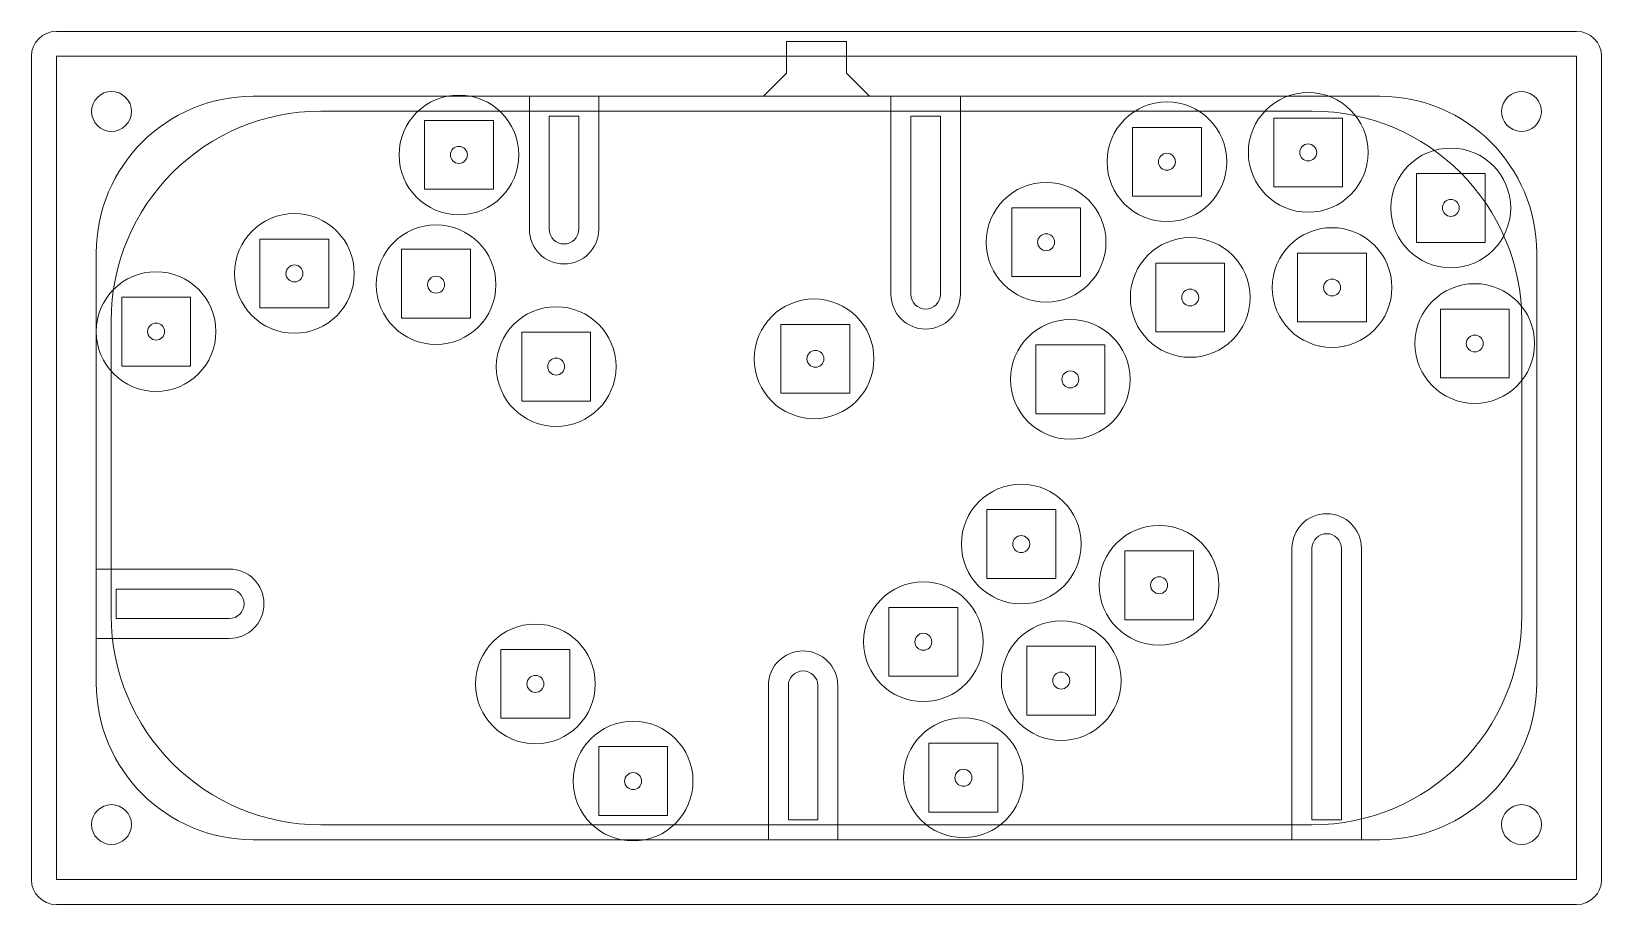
# Model space of a CAD drawing. Header units: millimetres. Extents: x 24 to 339, y -176 to -1.
import ezdxf

# ---------------------------------------------------------------- set-up
doc = ezdxf.new("R2010")
doc.units = ezdxf.units.MM
doc.header["$MEASUREMENT"] = 0
doc.layers.add('Layer 1', color=7, linetype='Continuous', lineweight=0)

msp = doc.modelspace()

# ---------------------------------------------------------------- linework, layer by layer
at = {"layer": 'Layer 1', "color": 18, "lineweight": 18, "true_color": 0x000000}
for points in [[(287.16, -32.52), (273.36, -32.52), (273.36, -18.72), (287.16, -18.72)], [(116.9, -33.02), (103.1, -33.02), (103.1, -19.22), (116.9, -19.22)], [(258.84, -34.39), (245.04, -34.39), (245.04, -20.59), (258.84, -20.59)], [(315.75, -43.65), (301.95, -43.65), (301.95, -29.85), (315.75, -29.85)], [(234.62, -50.53), (220.82, -50.53), (220.82, -36.73), (234.62, -36.73)], [(83.91, -56.79), (70.11, -56.79), (70.11, -42.99), (83.91, -42.99)], [(112.31, -58.84), (98.51, -58.84), (98.51, -45.04), (112.31, -45.04)], [(291.94, -59.61), (278.14, -59.61), (278.14, -45.81), (291.94, -45.81)], [(263.5, -61.61), (249.7, -61.61), (249.7, -47.81), (263.5, -47.81)], [(56.18, -68.45), (42.38, -68.45), (42.38, -54.65), (56.18, -54.65)], [(320.55, -70.84), (306.75, -70.84), (306.75, -57.04), (320.55, -57.04)], [(136.39, -75.47), (122.59, -75.47), (122.59, -61.67), (136.39, -61.67)], [(188.36, -73.91), (174.56, -73.91), (174.56, -60.11), (188.36, -60.11)], [(239.47, -78.03), (225.67, -78.03), (225.67, -64.23), (239.47, -64.23)], [(229.63, -111.05), (215.83, -111.05), (215.83, -97.25), (229.63, -97.25)], [(257.27, -119.32), (243.47, -119.32), (243.47, -105.52), (257.27, -105.52)], [(210, -130.65), (196.2, -130.65), (196.2, -116.85), (210, -116.85)], [(132.22, -139.1), (118.42, -139.1), (118.42, -125.3), (132.22, -125.3)], [(237.64, -138.44), (223.84, -138.44), (223.84, -124.64), (237.64, -124.64)], [(151.82, -158.58), (138.02, -158.58), (138.02, -144.78), (151.82, -144.78)], [(218.03, -157.91), (204.23, -157.91), (204.23, -144.11), (218.03, -144.11)]]:
    msp.add_lwpolyline(points, close=True, dxfattribs=at)
for centre, radius in [((110, -26.12), 12), ((251.94, -27.49), 12), ((280.26, -25.62), 12), ((110, -26.12), 1.7), ((280.26, -25.62), 1.7), ((308.85, -36.75), 12), ((251.94, -27.49), 1.7), ((227.72, -43.63), 12), ((308.85, -36.75), 1.7), ((77.01, -49.89), 12), ((105.41, -52.14), 12), ((285.04, -52.71), 12), ((227.72, -43.63), 1.7), ((256.6, -54.71), 12), ((49.28, -61.55), 12), ((77.01, -49.89), 1.7), ((105.41, -52.14), 1.7), ((256.6, -54.71), 1.7), ((285.04, -52.71), 1.7), ((313.65, -63.94), 12), ((129.49, -68.57), 12), ((181.19, -67.01), 12), ((232.57, -71.13), 12), ((49.28, -61.55), 1.7), ((313.65, -63.94), 1.7), ((181.46, -67.01), 1.7), ((129.49, -68.57), 1.7), ((232.57, -71.13), 1.7), ((222.73, -104.15), 12), ((250.37, -112.42), 12), ((222.73, -104.15), 1.7), ((203.1, -123.75), 12), ((250.37, -112.42), 1.7), ((230.74, -131.54), 12), ((125.32, -132.2), 12), ((203.1, -123.75), 1.7), ((125.32, -132.2), 1.7), ((230.74, -131.54), 1.7), ((144.92, -151.68), 12), ((211.13, -151.01), 12), ((144.92, -151.68), 1.7), ((211.13, -151.01), 1.7)]:
    msp.add_circle(centre, radius, dxfattribs=at)
for centre, major_axis, ratio in [((40.34, -17.41), (-2.83, 2.83), 0.999999), ((323.02, -17.41), (-3.89, 0.92), 0.999997)]:
    msp.add_ellipse(centre, major_axis=major_axis, ratio=ratio, dxfattribs=at)
for points, knots in [([(334.08, -1.35), (334.08, -1.35), (29.28, -1.35), (29.28, -1.35), (26.52, -1.35), (24.28, -3.59), (24.28, -6.35), (24.28, -6.35), (24.28, -171.45), (24.28, -171.45), (24.28, -174.21), (26.52, -176.45), (29.28, -176.45), (29.28, -176.45), (334.08, -176.45), (334.08, -176.45), (336.84, -176.45), (339.08, -174.21), (339.08, -171.45), (339.08, -171.45), (339.08, -6.35), (339.08, -6.35), (339.08, -3.59), (336.84, -1.35), (334.08, -1.35)], [0, 0, 0, 0, 1, 1, 1, 2, 2, 2, 3, 3, 3, 4, 4, 4, 5, 5, 5, 6, 6, 6, 7, 7, 7, 8, 8, 8, 8]), ([(294.64, -14.35), (294.64, -14.35), (192.29, -14.35), (192.29, -14.35), (192.29, -14.35), (187.68, -9.74), (187.68, -9.74), (187.68, -9.74), (187.68, -3.35), (187.68, -3.35), (187.68, -3.35), (186.68, -3.35), (186.68, -3.35), (186.68, -3.35), (176.68, -3.35), (176.68, -3.35), (176.68, -3.35), (175.68, -3.35), (175.68, -3.35), (175.68, -3.35), (175.68, -9.74), (175.68, -9.74), (175.68, -9.74), (171.07, -14.35), (171.07, -14.35), (171.07, -14.35), (68.72, -14.35), (68.72, -14.35), (51.36, -14.35), (37.28, -28.43), (37.28, -45.79), (37.28, -45.79), (37.28, -132.01), (37.28, -132.01), (37.28, -149.37), (51.36, -163.45), (68.72, -163.45), (68.72, -163.45), (294.64, -163.45), (294.64, -163.45), (312, -163.45), (326.08, -149.37), (326.08, -132.01), (326.08, -132.01), (326.08, -45.79), (326.08, -45.79), (326.08, -28.43), (312, -14.35), (294.64, -14.35)], [0, 0, 0, 0, 1, 1, 1, 2, 2, 2, 3, 3, 3, 4, 4, 4, 5, 5, 5, 6, 6, 6, 7, 7, 7, 8, 8, 8, 9, 9, 9, 10, 10, 10, 11, 11, 11, 12, 12, 12, 13, 13, 13, 14, 14, 14, 15, 15, 15, 16, 16, 16, 16]), ([(334.08, -171.45), (334.08, -171.45), (29.28, -171.45), (29.28, -171.45), (29.28, -171.45), (29.28, -6.35), (29.28, -6.35), (29.28, -6.35), (334.08, -6.35), (334.08, -6.35), (334.08, -6.35), (334.08, -171.45), (334.08, -171.45)], [0, 0, 0, 0, 1, 1, 1, 2, 2, 2, 3, 3, 3, 4, 4, 4, 4]), ([(37.28, -45.79), (37.28, -28.43), (51.36, -14.35), (68.72, -14.35), (68.72, -14.35), (294.64, -14.35), (294.64, -14.35), (312, -14.35), (326.08, -28.43), (326.08, -45.79), (326.08, -45.79), (326.08, -132.01), (326.08, -132.01), (326.08, -149.37), (312, -163.45), (294.64, -163.45), (294.64, -163.45), (68.72, -163.45), (68.72, -163.45), (51.36, -163.45), (37.28, -149.37), (37.28, -132.01), (37.28, -132.01), (37.28, -45.79), (37.28, -45.79)], [0, 0, 0, 0, 1, 1, 1, 2, 2, 2, 3, 3, 3, 4, 4, 4, 5, 5, 5, 6, 6, 6, 7, 7, 7, 8, 8, 8, 8]), ([(326.08, -132.01), (326.08, -149.37), (312, -163.45), (294.64, -163.45), (294.64, -163.45), (68.72, -163.45), (68.72, -163.45), (51.36, -163.45), (37.28, -149.37), (37.28, -132.01), (37.28, -132.01), (37.28, -45.79), (37.28, -45.79), (37.28, -28.43), (51.36, -14.35), (68.72, -14.35), (68.72, -14.35), (294.64, -14.35), (294.64, -14.35), (312, -14.35), (326.08, -28.43), (326.08, -45.79), (326.08, -45.79), (326.08, -132.01), (326.08, -132.01)], [0, 0, 0, 0, 1, 1, 1, 2, 2, 2, 3, 3, 3, 4, 4, 4, 5, 5, 5, 6, 6, 6, 7, 7, 7, 8, 8, 8, 8]), ([(138.03, -14.35), (138.03, -14.35), (138.03, -41.03), (138.03, -41.03), (138.03, -44.87), (134.91, -47.98), (131.07, -47.98), (127.23, -47.98), (124.11, -44.87), (124.11, -41.03), (124.11, -41.03), (124.11, -14.35), (124.11, -14.35), (124.11, -14.35), (138.03, -14.35), (138.03, -14.35)], [0, 0, 0, 0, 1, 1, 1, 2, 2, 2, 3, 3, 3, 4, 4, 4, 5, 5, 5, 5]), ([(210.52, -14.35), (210.52, -14.35), (210.52, -54.08), (210.52, -54.08), (210.52, -57.92), (207.41, -61.04), (203.56, -61.04), (199.72, -61.04), (196.61, -57.92), (196.61, -54.08), (196.61, -54.08), (196.61, -14.35), (196.61, -14.35), (196.61, -14.35), (210.52, -14.35), (210.52, -14.35)], [0, 0, 0, 0, 1, 1, 1, 2, 2, 2, 3, 3, 3, 4, 4, 4, 5, 5, 5, 5]), ([(82.29, -160.45), (59.09, -160.45), (40.28, -141.65), (40.28, -118.45), (40.28, -118.45), (40.28, -59.36), (40.28, -59.36), (40.28, -36.16), (59.09, -17.35), (82.29, -17.35), (82.29, -17.35), (281.07, -17.35), (281.07, -17.35), (304.27, -17.35), (323.08, -36.16), (323.08, -59.36), (323.08, -59.36), (323.08, -118.44), (323.08, -118.44), (323.08, -141.64), (304.27, -160.45), (281.07, -160.45), (281.07, -160.45), (82.29, -160.45), (82.29, -160.45)], [0, 0, 0, 0, 1, 1, 1, 2, 2, 2, 3, 3, 3, 4, 4, 4, 5, 5, 5, 6, 6, 6, 7, 7, 7, 8, 8, 8, 8]), ([(131.07, -43.98), (129.44, -43.98), (128.11, -42.66), (128.11, -41.03), (128.11, -41.03), (128.11, -18.35), (128.11, -18.35), (128.11, -18.35), (134.03, -18.35), (134.03, -18.35), (134.03, -18.35), (134.03, -41.03), (134.03, -41.03), (134.03, -42.66), (132.7, -43.98), (131.07, -43.98)], [0, 0, 0, 0, 1, 1, 1, 2, 2, 2, 3, 3, 3, 4, 4, 4, 5, 5, 5, 5]), ([(203.56, -57.04), (201.93, -57.04), (200.61, -55.71), (200.61, -54.08), (200.61, -54.08), (200.61, -18.35), (200.61, -18.35), (200.61, -18.35), (206.52, -18.35), (206.52, -18.35), (206.52, -18.35), (206.52, -54.08), (206.52, -54.08), (206.52, -55.71), (205.19, -57.04), (203.56, -57.04)], [0, 0, 0, 0, 1, 1, 1, 2, 2, 2, 3, 3, 3, 4, 4, 4, 5, 5, 5, 5]), ([(290.93, -105.03), (290.93, -105.03), (290.93, -163.45), (290.93, -163.45), (290.93, -163.45), (277.01, -163.45), (277.01, -163.45), (277.01, -163.45), (277.01, -105.03), (277.01, -105.03), (277.01, -101.18), (280.12, -98.07), (283.96, -98.07), (287.81, -98.07), (290.93, -101.18), (290.93, -105.03)], [0, 0, 0, 0, 1, 1, 1, 2, 2, 2, 3, 3, 3, 4, 4, 4, 5, 5, 5, 5]), ([(281.01, -159.45), (281.01, -159.45), (281.01, -105.03), (281.01, -105.03), (281.01, -103.4), (282.34, -102.07), (283.97, -102.07), (285.6, -102.07), (286.92, -103.4), (286.92, -105.03), (286.92, -105.03), (286.92, -159.45), (286.92, -159.45), (286.92, -159.45), (281.01, -159.45), (281.01, -159.45)], [0, 0, 0, 0, 1, 1, 1, 2, 2, 2, 3, 3, 3, 4, 4, 4, 5, 5, 5, 5]), ([(70.91, -116.12), (70.91, -119.97), (67.8, -123.08), (63.96, -123.08), (63.96, -123.08), (37.28, -123.08), (37.28, -123.08), (37.28, -123.08), (37.28, -109.17), (37.28, -109.17), (37.28, -109.17), (63.96, -109.17), (63.96, -109.17), (67.8, -109.17), (70.91, -112.28), (70.91, -116.12)], [0, 0, 0, 0, 1, 1, 1, 2, 2, 2, 3, 3, 3, 4, 4, 4, 5, 5, 5, 5]), ([(41.28, -119.08), (41.28, -119.08), (41.28, -113.17), (41.28, -113.17), (41.28, -113.17), (63.96, -113.17), (63.96, -113.17), (65.59, -113.17), (66.91, -114.49), (66.91, -116.13), (66.91, -117.76), (65.59, -119.08), (63.96, -119.08), (63.96, -119.08), (41.28, -119.08), (41.28, -119.08)], [0, 0, 0, 0, 1, 1, 1, 2, 2, 2, 3, 3, 3, 4, 4, 4, 5, 5, 5, 5]), ([(185.95, -132.54), (185.95, -132.54), (185.95, -163.45), (185.95, -163.45), (185.95, -163.45), (172.04, -163.45), (172.04, -163.45), (172.04, -163.45), (172.04, -132.54), (172.04, -132.54), (172.04, -128.7), (175.15, -125.59), (178.99, -125.59), (182.84, -125.59), (185.95, -128.7), (185.95, -132.54)], [0, 0, 0, 0, 1, 1, 1, 2, 2, 2, 3, 3, 3, 4, 4, 4, 5, 5, 5, 5]), ([(176.04, -159.45), (176.04, -159.45), (176.04, -132.54), (176.04, -132.54), (176.04, -130.91), (177.36, -129.59), (178.99, -129.59), (180.62, -129.59), (181.95, -130.91), (181.95, -132.54), (181.95, -132.54), (181.95, -159.45), (181.95, -159.45), (181.95, -159.45), (176.04, -159.45), (176.04, -159.45)], [0, 0, 0, 0, 1, 1, 1, 2, 2, 2, 3, 3, 3, 4, 4, 4, 5, 5, 5, 5]), ([(44.34, -160.4), (44.34, -162.61), (42.54, -164.39), (40.34, -164.39), (38.13, -164.39), (36.34, -162.61), (36.34, -160.4), (36.34, -158.19), (38.13, -156.4), (40.34, -156.4), (42.54, -156.4), (44.34, -158.19), (44.34, -160.4)], [0, 0, 0, 0, 1, 1, 1, 2, 2, 2, 3, 3, 3, 4, 4, 4, 4]), ([(327.02, -160.4), (327.02, -162.61), (325.23, -164.39), (323.02, -164.39), (320.82, -164.39), (319.02, -162.61), (319.02, -160.4), (319.02, -158.19), (320.82, -156.4), (323.02, -156.4), (325.23, -156.4), (327.02, -158.19), (327.02, -160.4)], [0, 0, 0, 0, 1, 1, 1, 2, 2, 2, 3, 3, 3, 4, 4, 4, 4])]:
    msp.add_open_spline(points, degree=3, knots=knots, dxfattribs=at)

doc.saveas('drawing.dxf')
